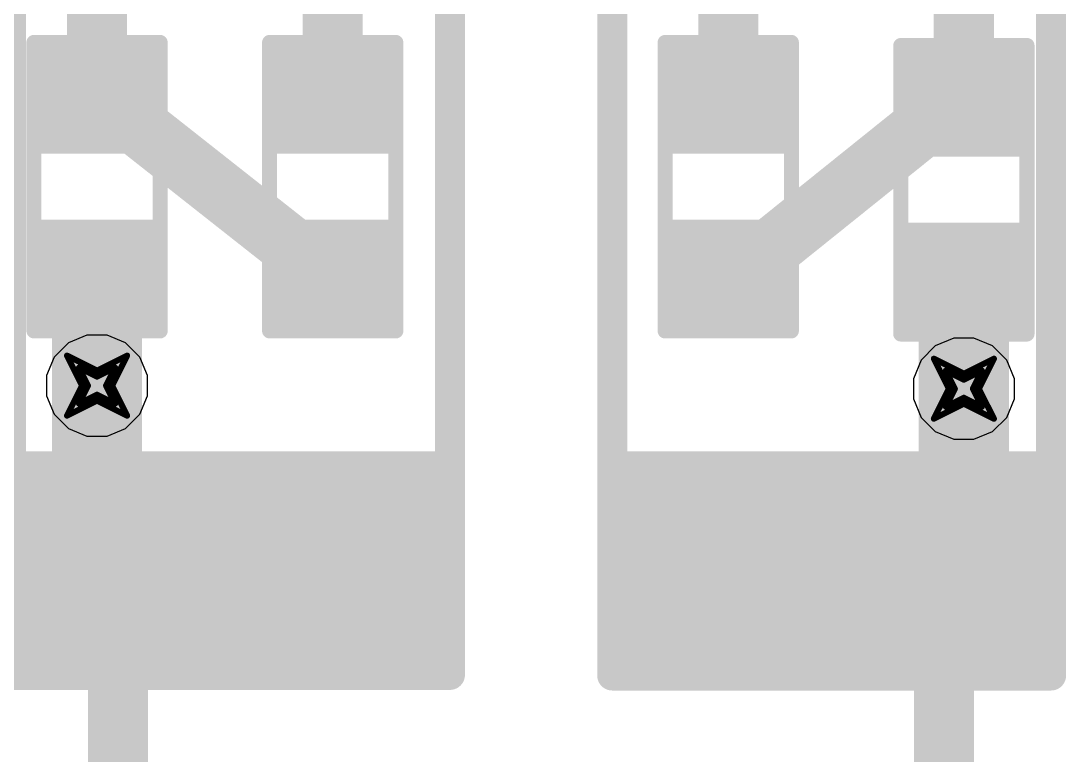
# Model space of a CAD drawing. Header units: inches. Extents: x -2 to 5376, y -4 to 5426.
# Drawn here: x 76.65 to 85.49, y 8.36 to 14.57 of the extents above; entities that cross this region are included whole.
import ezdxf

# ---------------------------------------------------------------- set-up
doc = ezdxf.new("R2010")
doc.units = ezdxf.units.IN
for name, color, linetype in [('Bottom Layer', 5, 'Continuous'), ('Bottom Overlay', 54, 'Continuous'), ('Bottom Paste', 16, 'Continuous'), ('Bottom Solder', 6, 'Continuous'), ('Drill Drawing', 1, 'Continuous'), ('Layer 1', 16, 'Continuous'), ('Layer 2', 76, 'Continuous'), ('Top Layer', 1, 'Continuous'), ('Top Overlay', 2, 'Continuous'), ('Top Paste', 8, 'Continuous'), ('Top Solder', 216, 'Continuous'), ('Via Holes', 16, 'Continuous')]:
    doc.layers.add(name, color=color, linetype=linetype)

# ---------------------------------------------------------------- blocks, each defined once
blk = doc.blocks.new('R___0603_B_226')
at = {"layer": 'Bottom Layer'}
for points in [[(-1.143, -0.4445), (-1.143, 0.4445), (-0.381, 0.4445), (-0.381, -0.4445)], [(0.381, -0.4445), (0.381, 0.4445), (1.143, 0.4445), (1.143, -0.4445)]]:
    blk.add_hatch(color=5, dxfattribs=at).paths.add_polyline_path(points)
at = {"layer": 'Bottom Paste'}
for points in [[(-1.143, -0.4445), (-1.143, 0.4445), (-0.381, 0.4445), (-0.381, -0.4445)], [(0.381, -0.4445), (0.381, 0.4445), (1.143, 0.4445), (1.143, -0.4445)]]:
    blk.add_hatch(color=16, dxfattribs=at).paths.add_polyline_path(points)
at = {"layer": 'Bottom Solder'}
for points in [[(-1.2446, -0.5461), (-1.2446, 0.5461), (-0.2794, 0.5461), (-0.2794, -0.5461)], [(0.2794, -0.5461), (0.2794, 0.5461), (1.2446, 0.5461), (1.2446, -0.5461)]]:
    blk.add_hatch(color=6, dxfattribs=at).paths.add_polyline_path(points)
at = {"layer": 'Bottom Overlay'}
for points in [[(-1.2192, 0.5334, 0.127, 0.127, 0), (1.2192, 0.5334, 0.127, 0.127, 0)], [(-1.2192, 0.5334, 0.127, 0.127, 0), (-1.2192, -0.5334, 0.127, 0.127, 0)], [(1.2192, 0.5334, 0.127, 0.127, 0), (1.2192, -0.5334, 0.127, 0.127, 0)], [(-1.2192, -0.5334, 0.127, 0.127, 0), (1.2192, -0.5334, 0.127, 0.127, 0)]]:
    blk.add_lwpolyline(points, format="xyseb", dxfattribs=at)
for points in [[(-1.25095, 0.5334, 0.0635, 0.0635, 1), (-1.18745, 0.5334, 0.0635, 0.0635, 1)], [(-1.25095, 0.5334, 0.0635, 0.0635, 1), (-1.18745, 0.5334, 0.0635, 0.0635, 1)], [(1.18745, 0.5334, 0.0635, 0.0635, 1), (1.25095, 0.5334, 0.0635, 0.0635, 1)], [(1.18745, 0.5334, 0.0635, 0.0635, 1), (1.25095, 0.5334, 0.0635, 0.0635, 1)], [(-1.25095, -0.5334, 0.0635, 0.0635, 1), (-1.18745, -0.5334, 0.0635, 0.0635, 1)], [(-1.25095, -0.5334, 0.0635, 0.0635, 1), (-1.18745, -0.5334, 0.0635, 0.0635, 1)], [(1.18745, -0.5334, 0.0635, 0.0635, 1), (1.25095, -0.5334, 0.0635, 0.0635, 1)], [(1.18745, -0.5334, 0.0635, 0.0635, 1), (1.25095, -0.5334, 0.0635, 0.0635, 1)]]:
    blk.add_lwpolyline(points, format="xyseb", close=True, dxfattribs=at)
blk = doc.blocks.new('R___0603_B_227')
at = {"layer": 'Bottom Layer'}
for points in [[(-1.143, -0.4445), (-1.143, 0.4445), (-0.381, 0.4445), (-0.381, -0.4445)], [(0.381, -0.4445), (0.381, 0.4445), (1.143, 0.4445), (1.143, -0.4445)]]:
    blk.add_hatch(color=5, dxfattribs=at).paths.add_polyline_path(points)
at = {"layer": 'Bottom Paste'}
for points in [[(-1.143, -0.4445), (-1.143, 0.4445), (-0.381, 0.4445), (-0.381, -0.4445)], [(0.381, -0.4445), (0.381, 0.4445), (1.143, 0.4445), (1.143, -0.4445)]]:
    blk.add_hatch(color=16, dxfattribs=at).paths.add_polyline_path(points)
at = {"layer": 'Bottom Solder'}
for points in [[(-1.2446, -0.5461), (-1.2446, 0.5461), (-0.2794, 0.5461), (-0.2794, -0.5461)], [(0.2794, -0.5461), (0.2794, 0.5461), (1.2446, 0.5461), (1.2446, -0.5461)]]:
    blk.add_hatch(color=6, dxfattribs=at).paths.add_polyline_path(points)
at = {"layer": 'Bottom Overlay'}
for points in [[(-1.2192, 0.5334, 0.127, 0.127, 0), (-1.2192, -0.5334, 0.127, 0.127, 0)], [(-1.2192, 0.5334, 0.127, 0.127, 0), (1.2192, 0.5334, 0.127, 0.127, 0)], [(1.2192, 0.5334, 0.127, 0.127, 0), (1.2192, -0.5334, 0.127, 0.127, 0)], [(-1.2192, -0.5334, 0.127, 0.127, 0), (1.2192, -0.5334, 0.127, 0.127, 0)]]:
    blk.add_lwpolyline(points, format="xyseb", dxfattribs=at)
for points in [[(-1.25095, 0.5334, 0.0635, 0.0635, 1), (-1.18745, 0.5334, 0.0635, 0.0635, 1)], [(-1.25095, 0.5334, 0.0635, 0.0635, 1), (-1.18745, 0.5334, 0.0635, 0.0635, 1)], [(1.18745, 0.5334, 0.0635, 0.0635, 1), (1.25095, 0.5334, 0.0635, 0.0635, 1)], [(1.18745, 0.5334, 0.0635, 0.0635, 1), (1.25095, 0.5334, 0.0635, 0.0635, 1)], [(-1.25095, -0.5334, 0.0635, 0.0635, 1), (-1.18745, -0.5334, 0.0635, 0.0635, 1)], [(-1.25095, -0.5334, 0.0635, 0.0635, 1), (-1.18745, -0.5334, 0.0635, 0.0635, 1)], [(1.18745, -0.5334, 0.0635, 0.0635, 1), (1.25095, -0.5334, 0.0635, 0.0635, 1)], [(1.18745, -0.5334, 0.0635, 0.0635, 1), (1.25095, -0.5334, 0.0635, 0.0635, 1)]]:
    blk.add_lwpolyline(points, format="xyseb", close=True, dxfattribs=at)
blk = doc.blocks.new('RES_2512_228')
at = {"layer": 'Top Layer'}
for points in [[(-4.05, 1.7), (-2.45, 1.7), (-2.45, -1.7), (-4.05, -1.7)], [(2.45, 1.7), (4.05, 1.7), (4.05, -1.7), (2.45, -1.7)]]:
    blk.add_hatch(color=1, dxfattribs=at).paths.add_polyline_path(points)
at = {"layer": 'Top Paste'}
for points in [[(-4.05, 1.7), (-2.45, 1.7), (-2.45, -1.7), (-4.05, -1.7)], [(2.45, 1.7), (4.05, 1.7), (4.05, -1.7), (2.45, -1.7)]]:
    blk.add_hatch(color=8, dxfattribs=at).paths.add_polyline_path(points)
at = {"layer": 'Top Solder'}
for points in [[(-4.1516, 1.8016), (-2.3484, 1.8016), (-2.3484, -1.8016), (-4.1516, -1.8016)], [(2.3484, 1.8016), (4.1516, 1.8016), (4.1516, -1.8016), (2.3484, -1.8016)]]:
    blk.add_hatch(color=216, dxfattribs=at).paths.add_polyline_path(points)
at = {"layer": 'Top Overlay'}
for points in [[(-4.2418, 1.8542, 0.254, 0.254, 0), (4.2366, 1.8542, 0.254, 0.254, 0)], [(-4.2418, 1.8542, 0.254, 0.254, 0), (-4.2418, -1.8542, 0.254, 0.254, 0)], [(4.2366, 1.8542, 0.254, 0.254, 0), (4.2366, -1.8542, 0.254, 0.254, 0)], [(-4.2418, -1.8542, 0.254, 0.254, 0), (4.2366, -1.8542, 0.254, 0.254, 0)]]:
    blk.add_lwpolyline(points, format="xyseb", dxfattribs=at)
for points in [[(-4.3053, 1.8542, 0.127, 0.127, 1), (-4.1783, 1.8542, 0.127, 0.127, 1)], [(-4.3053, 1.8542, 0.127, 0.127, 1), (-4.1783, 1.8542, 0.127, 0.127, 1)], [(4.1731, 1.8542, 0.127, 0.127, 1), (4.3001, 1.8542, 0.127, 0.127, 1)], [(4.1731, 1.8542, 0.127, 0.127, 1), (4.3001, 1.8542, 0.127, 0.127, 1)], [(-4.3053, -1.8542, 0.127, 0.127, 1), (-4.1783, -1.8542, 0.127, 0.127, 1)], [(-4.3053, -1.8542, 0.127, 0.127, 1), (-4.1783, -1.8542, 0.127, 0.127, 1)], [(4.1731, -1.8542, 0.127, 0.127, 1), (4.3001, -1.8542, 0.127, 0.127, 1)], [(4.1731, -1.8542, 0.127, 0.127, 1), (4.3001, -1.8542, 0.127, 0.127, 1)]]:
    blk.add_lwpolyline(points, format="xyseb", close=True, dxfattribs=at)
blk = doc.blocks.new('RES_2512_229')
at = {"layer": 'Top Layer'}
for points in [[(-4.05, 1.7), (-2.45, 1.7), (-2.45, -1.7), (-4.05, -1.7)], [(2.45, 1.7), (4.05, 1.7), (4.05, -1.7), (2.45, -1.7)]]:
    blk.add_hatch(color=1, dxfattribs=at).paths.add_polyline_path(points)
at = {"layer": 'Top Paste'}
for points in [[(-4.05, 1.7), (-2.45, 1.7), (-2.45, -1.7), (-4.05, -1.7)], [(2.45, 1.7), (4.05, 1.7), (4.05, -1.7), (2.45, -1.7)]]:
    blk.add_hatch(color=8, dxfattribs=at).paths.add_polyline_path(points)
at = {"layer": 'Top Solder'}
for points in [[(-4.1516, 1.8016), (-2.3484, 1.8016), (-2.3484, -1.8016), (-4.1516, -1.8016)], [(2.3484, 1.8016), (4.1516, 1.8016), (4.1516, -1.8016), (2.3484, -1.8016)]]:
    blk.add_hatch(color=216, dxfattribs=at).paths.add_polyline_path(points)
at = {"layer": 'Top Overlay'}
for points in [[(4.2366, 1.8542, 0.254, 0.254, 0), (-4.2418, 1.8542, 0.254, 0.254, 0)], [(-4.2418, -1.8542, 0.254, 0.254, 0), (-4.2418, 1.8542, 0.254, 0.254, 0)], [(4.2366, -1.8542, 0.254, 0.254, 0), (4.2366, 1.8542, 0.254, 0.254, 0)], [(4.2366, -1.8542, 0.254, 0.254, 0), (-4.2418, -1.8542, 0.254, 0.254, 0)]]:
    blk.add_lwpolyline(points, format="xyseb", dxfattribs=at)
for points in [[(-4.3053, 1.8542, 0.127, 0.127, 1), (-4.1783, 1.8542, 0.127, 0.127, 1)], [(-4.3053, 1.8542, 0.127, 0.127, 1), (-4.1783, 1.8542, 0.127, 0.127, 1)], [(4.1731, 1.8542, 0.127, 0.127, 1), (4.3001, 1.8542, 0.127, 0.127, 1)], [(4.1731, 1.8542, 0.127, 0.127, 1), (4.3001, 1.8542, 0.127, 0.127, 1)], [(-4.3053, -1.8542, 0.127, 0.127, 1), (-4.1783, -1.8542, 0.127, 0.127, 1)], [(-4.3053, -1.8542, 0.127, 0.127, 1), (-4.1783, -1.8542, 0.127, 0.127, 1)], [(4.1731, -1.8542, 0.127, 0.127, 1), (4.3001, -1.8542, 0.127, 0.127, 1)], [(4.1731, -1.8542, 0.127, 0.127, 1), (4.3001, -1.8542, 0.127, 0.127, 1)]]:
    blk.add_lwpolyline(points, format="xyseb", close=True, dxfattribs=at)
blk = doc.blocks.new('R___0603_B_230')
at = {"layer": 'Bottom Layer'}
for points in [[(-1.143, -0.4445), (-1.143, 0.4445), (-0.381, 0.4445), (-0.381, -0.4445)], [(0.381, -0.4445), (0.381, 0.4445), (1.143, 0.4445), (1.143, -0.4445)]]:
    blk.add_hatch(color=5, dxfattribs=at).paths.add_polyline_path(points)
at = {"layer": 'Bottom Paste'}
for points in [[(-1.143, -0.4445), (-1.143, 0.4445), (-0.381, 0.4445), (-0.381, -0.4445)], [(0.381, -0.4445), (0.381, 0.4445), (1.143, 0.4445), (1.143, -0.4445)]]:
    blk.add_hatch(color=16, dxfattribs=at).paths.add_polyline_path(points)
at = {"layer": 'Bottom Solder'}
for points in [[(-1.2446, -0.5461), (-1.2446, 0.5461), (-0.2794, 0.5461), (-0.2794, -0.5461)], [(0.2794, -0.5461), (0.2794, 0.5461), (1.2446, 0.5461), (1.2446, -0.5461)]]:
    blk.add_hatch(color=6, dxfattribs=at).paths.add_polyline_path(points)
at = {"layer": 'Bottom Overlay'}
for points in [[(-1.2192, 0.5334, 0.127, 0.127, 0), (1.2192, 0.5334, 0.127, 0.127, 0)], [(-1.2192, 0.5334, 0.127, 0.127, 0), (-1.2192, -0.5334, 0.127, 0.127, 0)], [(1.2192, 0.5334, 0.127, 0.127, 0), (1.2192, -0.5334, 0.127, 0.127, 0)], [(-1.2192, -0.5334, 0.127, 0.127, 0), (1.2192, -0.5334, 0.127, 0.127, 0)]]:
    blk.add_lwpolyline(points, format="xyseb", dxfattribs=at)
for points in [[(-1.25095, 0.5334, 0.0635, 0.0635, 1), (-1.18745, 0.5334, 0.0635, 0.0635, 1)], [(-1.25095, 0.5334, 0.0635, 0.0635, 1), (-1.18745, 0.5334, 0.0635, 0.0635, 1)], [(1.18745, 0.5334, 0.0635, 0.0635, 1), (1.25095, 0.5334, 0.0635, 0.0635, 1)], [(1.18745, 0.5334, 0.0635, 0.0635, 1), (1.25095, 0.5334, 0.0635, 0.0635, 1)], [(-1.25095, -0.5334, 0.0635, 0.0635, 1), (-1.18745, -0.5334, 0.0635, 0.0635, 1)], [(-1.25095, -0.5334, 0.0635, 0.0635, 1), (-1.18745, -0.5334, 0.0635, 0.0635, 1)], [(1.18745, -0.5334, 0.0635, 0.0635, 1), (1.25095, -0.5334, 0.0635, 0.0635, 1)], [(1.18745, -0.5334, 0.0635, 0.0635, 1), (1.25095, -0.5334, 0.0635, 0.0635, 1)]]:
    blk.add_lwpolyline(points, format="xyseb", close=True, dxfattribs=at)
blk = doc.blocks.new('R___0603_B_231')
at = {"layer": 'Bottom Layer'}
for points in [[(-1.143, -0.4445), (-1.143, 0.4445), (-0.381, 0.4445), (-0.381, -0.4445)], [(0.381, -0.4445), (0.381, 0.4445), (1.143, 0.4445), (1.143, -0.4445)]]:
    blk.add_hatch(color=5, dxfattribs=at).paths.add_polyline_path(points)
at = {"layer": 'Bottom Paste'}
for points in [[(-1.143, -0.4445), (-1.143, 0.4445), (-0.381, 0.4445), (-0.381, -0.4445)], [(0.381, -0.4445), (0.381, 0.4445), (1.143, 0.4445), (1.143, -0.4445)]]:
    blk.add_hatch(color=16, dxfattribs=at).paths.add_polyline_path(points)
at = {"layer": 'Bottom Solder'}
for points in [[(-1.2446, -0.5461), (-1.2446, 0.5461), (-0.2794, 0.5461), (-0.2794, -0.5461)], [(0.2794, -0.5461), (0.2794, 0.5461), (1.2446, 0.5461), (1.2446, -0.5461)]]:
    blk.add_hatch(color=6, dxfattribs=at).paths.add_polyline_path(points)
at = {"layer": 'Bottom Overlay'}
for points in [[(-1.2192, 0.5334, 0.127, 0.127, 0), (1.2192, 0.5334, 0.127, 0.127, 0)], [(-1.2192, 0.5334, 0.127, 0.127, 0), (-1.2192, -0.5334, 0.127, 0.127, 0)], [(1.2192, 0.5334, 0.127, 0.127, 0), (1.2192, -0.5334, 0.127, 0.127, 0)], [(-1.2192, -0.5334, 0.127, 0.127, 0), (1.2192, -0.5334, 0.127, 0.127, 0)]]:
    blk.add_lwpolyline(points, format="xyseb", dxfattribs=at)
for points in [[(-1.25095, 0.5334, 0.0635, 0.0635, 1), (-1.18745, 0.5334, 0.0635, 0.0635, 1)], [(-1.25095, 0.5334, 0.0635, 0.0635, 1), (-1.18745, 0.5334, 0.0635, 0.0635, 1)], [(1.18745, 0.5334, 0.0635, 0.0635, 1), (1.25095, 0.5334, 0.0635, 0.0635, 1)], [(1.18745, 0.5334, 0.0635, 0.0635, 1), (1.25095, 0.5334, 0.0635, 0.0635, 1)], [(-1.25095, -0.5334, 0.0635, 0.0635, 1), (-1.18745, -0.5334, 0.0635, 0.0635, 1)], [(-1.25095, -0.5334, 0.0635, 0.0635, 1), (-1.18745, -0.5334, 0.0635, 0.0635, 1)], [(1.18745, -0.5334, 0.0635, 0.0635, 1), (1.25095, -0.5334, 0.0635, 0.0635, 1)], [(1.18745, -0.5334, 0.0635, 0.0635, 1), (1.25095, -0.5334, 0.0635, 0.0635, 1)]]:
    blk.add_lwpolyline(points, format="xyseb", close=True, dxfattribs=at)

msp = doc.modelspace()

# ---------------------------------------------------------------- hatches: boundary and pattern name
at = {"layer": 'Bottom Layer'}
h = msp.add_hatch(color=5, dxfattribs=at)
edge = h.paths.add_edge_path()
edge.add_arc((77.2964, 11.4826), 0.3, 0, 360)
h = msp.add_hatch(color=5, dxfattribs=at)
edge = h.paths.add_edge_path()
edge.add_arc((84.6219, 11.4566), 0.3, 0, 360)
at = {"layer": 'Layer 1'}
h = msp.add_hatch(color=16, dxfattribs=at)
edge = h.paths.add_edge_path()
edge.add_arc((77.2964, 11.4826), 0.3, 0, 360)
h = msp.add_hatch(color=16, dxfattribs=at)
edge = h.paths.add_edge_path()
edge.add_arc((84.6219, 11.4566), 0.3, 0, 360)
at = {"layer": 'Layer 2'}
h = msp.add_hatch(color=76, dxfattribs=at)
edge = h.paths.add_edge_path()
edge.add_arc((77.2964, 11.4826), 0.3, 0, 360)
h = msp.add_hatch(color=76, dxfattribs=at)
edge = h.paths.add_edge_path()
edge.add_arc((84.6219, 11.4566), 0.3, 0, 360)
at = {"layer": 'Top Layer'}
h = msp.add_hatch(color=1, dxfattribs=at)
edge = h.paths.add_edge_path()
edge.add_arc((77.2964, 11.4826), 0.3, 0, 360)
h = msp.add_hatch(color=1, dxfattribs=at)
edge = h.paths.add_edge_path()
edge.add_arc((84.6219, 11.4566), 0.3, 0, 360)
at = {"layer": 'Via Holes'}
h = msp.add_hatch(color=7, dxfattribs=at)
edge = h.paths.add_edge_path()
edge.add_arc((77.2964, 11.4826), 0.15, 0, 360)
h = msp.add_hatch(color=7, dxfattribs=at)
edge = h.paths.add_edge_path()
edge.add_arc((84.6219, 11.4566), 0.15, 0, 360)

# ---------------------------------------------------------------- linework, layer by layer
at = {"layer": 'Bottom Layer'}
for points in [[(79.288, 13.9262, 0.508, 0.508, 0), (79.288, 15.9872, 0.508, 0.508, 0)], [(82.6305, 13.9262, 0.508, 0.508, 0), (82.6305, 15.9872, 0.508, 0.508, 0)], [(84.6219, 13.9002, 0.508, 0.508, 0), (84.6219, 15.9611, 0.508, 0.508, 0)], [(77.2964, 13.9262, 0.508, 0.508, 0), (77.2964, 15.7331, 0.508, 0.508, 0)], [(84.5584, 13.9002, 0.762, 0.762, 0), (84.6219, 13.9002, 0.762, 0.762, 0)], [(77.2964, 13.9262, 0.508, 0.508, 0), (77.4869, 13.7992, 0.508, 0.508, 0)], [(82.694, 12.4022, 0.508, 0.508, 0), (84.5584, 13.9002, 0.508, 0.508, 0)], [(77.4869, 13.7992, 0.508, 0.508, 0), (79.0975, 12.5292, 0.508, 0.508, 0)], [(77.2964, 11.4826, 0.762, 0.762, 0), (77.2964, 12.4022, 0.762, 0.762, 0)], [(79.0975, 12.5292, 0.508, 0.508, 0), (79.288, 12.4022, 0.508, 0.508, 0)], [(82.6305, 12.4022, 0.762, 0.762, 0), (82.694, 12.4022, 0.762, 0.762, 0)], [(84.6219, 11.4566, 0.762, 0.762, 0), (84.6219, 12.3762, 0.762, 0.762, 0)]]:
    msp.add_lwpolyline(points, format="xyseb", dxfattribs=at)
for points in [[(84.3679, 13.9002, 0.381, 0.381, 1), (84.7489, 13.9002, 0.381, 0.381, 1)], [(84.4314, 13.9002, 0.381, 0.381, 1), (84.8124, 13.9002, 0.381, 0.381, 1)], [(77.1694, 13.9262, 0.254, 0.254, 1), (77.4234, 13.9262, 0.254, 0.254, 1)], [(77.1694, 13.9262, 0.254, 0.254, 1), (77.4234, 13.9262, 0.254, 0.254, 1)], [(79.161, 13.9262, 0.254, 0.254, 1), (79.415, 13.9262, 0.254, 0.254, 1)], [(82.5035, 13.9262, 0.254, 0.254, 1), (82.7575, 13.9262, 0.254, 0.254, 1)], [(84.4314, 13.9002, 0.254, 0.254, 1), (84.6854, 13.9002, 0.254, 0.254, 1)], [(84.4949, 13.9002, 0.254, 0.254, 1), (84.7489, 13.9002, 0.254, 0.254, 1)], [(77.3599, 13.7992, 0.254, 0.254, 1), (77.6139, 13.7992, 0.254, 0.254, 1)], [(77.3599, 13.7992, 0.254, 0.254, 1), (77.6139, 13.7992, 0.254, 0.254, 1)], [(77.1059, 12.4022, 0.381, 0.381, 1), (77.4869, 12.4022, 0.381, 0.381, 1)], [(78.9705, 12.5292, 0.254, 0.254, 1), (79.2245, 12.5292, 0.254, 0.254, 1)], [(78.9705, 12.5292, 0.254, 0.254, 1), (79.2245, 12.5292, 0.254, 0.254, 1)], [(82.44, 12.4022, 0.381, 0.381, 1), (82.821, 12.4022, 0.381, 0.381, 1)], [(82.5035, 12.4022, 0.381, 0.381, 1), (82.8845, 12.4022, 0.381, 0.381, 1)], [(84.4314, 12.3762, 0.381, 0.381, 1), (84.8124, 12.3762, 0.381, 0.381, 1)], [(79.161, 12.4022, 0.254, 0.254, 1), (79.415, 12.4022, 0.254, 0.254, 1)], [(82.567, 12.4022, 0.254, 0.254, 1), (82.821, 12.4022, 0.254, 0.254, 1)], [(77.1059, 11.4826, 0.381, 0.381, 1), (77.4869, 11.4826, 0.381, 0.381, 1)], [(84.4314, 11.4566, 0.381, 0.381, 1), (84.8124, 11.4566, 0.381, 0.381, 1)]]:
    msp.add_lwpolyline(points, format="xyseb", close=True, dxfattribs=at)
at = {"layer": 'Drill Drawing'}
for points in [[(77.0424, 11.7366, 0.0508, 0.0508, 0), (77.2964, 11.6096, 0.0508, 0.0508, 0)], [(77.0424, 11.7366, 0.0508, 0.0508, 0), (77.1694, 11.4826, 0.0508, 0.0508, 0)], [(77.2964, 11.6096, 0.0508, 0.0508, 0), (77.5504, 11.7366, 0.0508, 0.0508, 0)], [(77.4234, 11.4826, 0.0508, 0.0508, 0), (77.5504, 11.7366, 0.0508, 0.0508, 0)], [(77.144, 11.635, 0.0508, 0.0508, 0), (77.2964, 11.5588, 0.0508, 0.0508, 0)], [(77.144, 11.635, 0.0508, 0.0508, 0), (77.2202, 11.4826, 0.0508, 0.0508, 0)], [(77.2964, 11.5588, 0.0508, 0.0508, 0), (77.4488, 11.635, 0.0508, 0.0508, 0)], [(77.3726, 11.4826, 0.0508, 0.0508, 0), (77.4488, 11.635, 0.0508, 0.0508, 0)], [(84.3679, 11.7106, 0.0508, 0.0508, 0), (84.6219, 11.5836, 0.0508, 0.0508, 0)], [(84.3679, 11.7106, 0.0508, 0.0508, 0), (84.4949, 11.4566, 0.0508, 0.0508, 0)], [(84.6219, 11.5836, 0.0508, 0.0508, 0), (84.8759, 11.7106, 0.0508, 0.0508, 0)], [(84.7489, 11.4566, 0.0508, 0.0508, 0), (84.8759, 11.7106, 0.0508, 0.0508, 0)], [(84.4695, 11.609, 0.0508, 0.0508, 0), (84.6219, 11.5328, 0.0508, 0.0508, 0)], [(84.4695, 11.609, 0.0508, 0.0508, 0), (84.5457, 11.4566, 0.0508, 0.0508, 0)], [(84.6219, 11.5328, 0.0508, 0.0508, 0), (84.7743, 11.609, 0.0508, 0.0508, 0)], [(84.6981, 11.4566, 0.0508, 0.0508, 0), (84.7743, 11.609, 0.0508, 0.0508, 0)], [(77.0424, 11.2286, 0.0508, 0.0508, 0), (77.1694, 11.4826, 0.0508, 0.0508, 0)], [(77.144, 11.3302, 0.0508, 0.0508, 0), (77.2202, 11.4826, 0.0508, 0.0508, 0)], [(77.3726, 11.4826, 0.0508, 0.0508, 0), (77.4488, 11.3302, 0.0508, 0.0508, 0)], [(77.4234, 11.4826, 0.0508, 0.0508, 0), (77.5504, 11.2286, 0.0508, 0.0508, 0)], [(77.144, 11.3302, 0.0508, 0.0508, 0), (77.2964, 11.4064, 0.0508, 0.0508, 0)], [(77.2964, 11.4064, 0.0508, 0.0508, 0), (77.4488, 11.3302, 0.0508, 0.0508, 0)], [(84.3679, 11.2026, 0.0508, 0.0508, 0), (84.4949, 11.4566, 0.0508, 0.0508, 0)], [(84.4695, 11.3042, 0.0508, 0.0508, 0), (84.5457, 11.4566, 0.0508, 0.0508, 0)], [(84.4695, 11.3042, 0.0508, 0.0508, 0), (84.6219, 11.3804, 0.0508, 0.0508, 0)], [(84.6219, 11.3804, 0.0508, 0.0508, 0), (84.7743, 11.3042, 0.0508, 0.0508, 0)], [(84.6981, 11.4566, 0.0508, 0.0508, 0), (84.7743, 11.3042, 0.0508, 0.0508, 0)], [(84.7489, 11.4566, 0.0508, 0.0508, 0), (84.8759, 11.2026, 0.0508, 0.0508, 0)], [(77.0424, 11.2286, 0.0508, 0.0508, 0), (77.2964, 11.3556, 0.0508, 0.0508, 0)], [(77.2964, 11.3556, 0.0508, 0.0508, 0), (77.5504, 11.2286, 0.0508, 0.0508, 0)], [(84.3679, 11.2026, 0.0508, 0.0508, 0), (84.6219, 11.3296, 0.0508, 0.0508, 0)], [(84.6219, 11.3296, 0.0508, 0.0508, 0), (84.8759, 11.2026, 0.0508, 0.0508, 0)]]:
    msp.add_lwpolyline(points, format="xyseb", dxfattribs=at)
for points in [[(77.0297, 11.7366, 0.0254, 0.0254, 1), (77.0551, 11.7366, 0.0254, 0.0254, 1)], [(77.0297, 11.7366, 0.0254, 0.0254, 1), (77.0551, 11.7366, 0.0254, 0.0254, 1)], [(77.5377, 11.7366, 0.0254, 0.0254, 1), (77.5631, 11.7366, 0.0254, 0.0254, 1)], [(77.5377, 11.7366, 0.0254, 0.0254, 1), (77.5631, 11.7366, 0.0254, 0.0254, 1)], [(77.1313, 11.635, 0.0254, 0.0254, 1), (77.1567, 11.635, 0.0254, 0.0254, 1)], [(77.1313, 11.635, 0.0254, 0.0254, 1), (77.1567, 11.635, 0.0254, 0.0254, 1)], [(77.4361, 11.635, 0.0254, 0.0254, 1), (77.4615, 11.635, 0.0254, 0.0254, 1)], [(77.4361, 11.635, 0.0254, 0.0254, 1), (77.4615, 11.635, 0.0254, 0.0254, 1)], [(84.3552, 11.7106, 0.0254, 0.0254, 1), (84.3806, 11.7106, 0.0254, 0.0254, 1)], [(84.3552, 11.7106, 0.0254, 0.0254, 1), (84.3806, 11.7106, 0.0254, 0.0254, 1)], [(84.8632, 11.7106, 0.0254, 0.0254, 1), (84.8886, 11.7106, 0.0254, 0.0254, 1)], [(84.8632, 11.7106, 0.0254, 0.0254, 1), (84.8886, 11.7106, 0.0254, 0.0254, 1)], [(77.2837, 11.6096, 0.0254, 0.0254, 1), (77.3091, 11.6096, 0.0254, 0.0254, 1)], [(77.2837, 11.6096, 0.0254, 0.0254, 1), (77.3091, 11.6096, 0.0254, 0.0254, 1)], [(77.2837, 11.5588, 0.0254, 0.0254, 1), (77.3091, 11.5588, 0.0254, 0.0254, 1)], [(77.2837, 11.5588, 0.0254, 0.0254, 1), (77.3091, 11.5588, 0.0254, 0.0254, 1)], [(84.4568, 11.609, 0.0254, 0.0254, 1), (84.4822, 11.609, 0.0254, 0.0254, 1)], [(84.4568, 11.609, 0.0254, 0.0254, 1), (84.4822, 11.609, 0.0254, 0.0254, 1)], [(84.6092, 11.5836, 0.0254, 0.0254, 1), (84.6346, 11.5836, 0.0254, 0.0254, 1)], [(84.6092, 11.5836, 0.0254, 0.0254, 1), (84.6346, 11.5836, 0.0254, 0.0254, 1)], [(84.7616, 11.609, 0.0254, 0.0254, 1), (84.787, 11.609, 0.0254, 0.0254, 1)], [(84.7616, 11.609, 0.0254, 0.0254, 1), (84.787, 11.609, 0.0254, 0.0254, 1)], [(77.1567, 11.4826, 0.0254, 0.0254, 1), (77.1821, 11.4826, 0.0254, 0.0254, 1)], [(77.1567, 11.4826, 0.0254, 0.0254, 1), (77.1821, 11.4826, 0.0254, 0.0254, 1)], [(77.2075, 11.4826, 0.0254, 0.0254, 1), (77.2329, 11.4826, 0.0254, 0.0254, 1)], [(77.2075, 11.4826, 0.0254, 0.0254, 1), (77.2329, 11.4826, 0.0254, 0.0254, 1)], [(77.3599, 11.4826, 0.0254, 0.0254, 1), (77.3853, 11.4826, 0.0254, 0.0254, 1)], [(77.3599, 11.4826, 0.0254, 0.0254, 1), (77.3853, 11.4826, 0.0254, 0.0254, 1)], [(77.4107, 11.4826, 0.0254, 0.0254, 1), (77.4361, 11.4826, 0.0254, 0.0254, 1)], [(77.4107, 11.4826, 0.0254, 0.0254, 1), (77.4361, 11.4826, 0.0254, 0.0254, 1)], [(84.6092, 11.5328, 0.0254, 0.0254, 1), (84.6346, 11.5328, 0.0254, 0.0254, 1)], [(84.6092, 11.5328, 0.0254, 0.0254, 1), (84.6346, 11.5328, 0.0254, 0.0254, 1)], [(77.2837, 11.4064, 0.0254, 0.0254, 1), (77.3091, 11.4064, 0.0254, 0.0254, 1)], [(77.2837, 11.4064, 0.0254, 0.0254, 1), (77.3091, 11.4064, 0.0254, 0.0254, 1)], [(84.4822, 11.4566, 0.0254, 0.0254, 1), (84.5076, 11.4566, 0.0254, 0.0254, 1)], [(84.4822, 11.4566, 0.0254, 0.0254, 1), (84.5076, 11.4566, 0.0254, 0.0254, 1)], [(84.533, 11.4566, 0.0254, 0.0254, 1), (84.5584, 11.4566, 0.0254, 0.0254, 1)], [(84.533, 11.4566, 0.0254, 0.0254, 1), (84.5584, 11.4566, 0.0254, 0.0254, 1)], [(84.6092, 11.3804, 0.0254, 0.0254, 1), (84.6346, 11.3804, 0.0254, 0.0254, 1)], [(84.6092, 11.3804, 0.0254, 0.0254, 1), (84.6346, 11.3804, 0.0254, 0.0254, 1)], [(84.6854, 11.4566, 0.0254, 0.0254, 1), (84.7108, 11.4566, 0.0254, 0.0254, 1)], [(84.6854, 11.4566, 0.0254, 0.0254, 1), (84.7108, 11.4566, 0.0254, 0.0254, 1)], [(84.7362, 11.4566, 0.0254, 0.0254, 1), (84.7616, 11.4566, 0.0254, 0.0254, 1)], [(84.7362, 11.4566, 0.0254, 0.0254, 1), (84.7616, 11.4566, 0.0254, 0.0254, 1)], [(77.1313, 11.3302, 0.0254, 0.0254, 1), (77.1567, 11.3302, 0.0254, 0.0254, 1)], [(77.1313, 11.3302, 0.0254, 0.0254, 1), (77.1567, 11.3302, 0.0254, 0.0254, 1)], [(77.2837, 11.3556, 0.0254, 0.0254, 1), (77.3091, 11.3556, 0.0254, 0.0254, 1)], [(77.2837, 11.3556, 0.0254, 0.0254, 1), (77.3091, 11.3556, 0.0254, 0.0254, 1)], [(77.4361, 11.3302, 0.0254, 0.0254, 1), (77.4615, 11.3302, 0.0254, 0.0254, 1)], [(77.4361, 11.3302, 0.0254, 0.0254, 1), (77.4615, 11.3302, 0.0254, 0.0254, 1)], [(84.4568, 11.3042, 0.0254, 0.0254, 1), (84.4822, 11.3042, 0.0254, 0.0254, 1)], [(84.4568, 11.3042, 0.0254, 0.0254, 1), (84.4822, 11.3042, 0.0254, 0.0254, 1)], [(84.6092, 11.3296, 0.0254, 0.0254, 1), (84.6346, 11.3296, 0.0254, 0.0254, 1)], [(84.6092, 11.3296, 0.0254, 0.0254, 1), (84.6346, 11.3296, 0.0254, 0.0254, 1)], [(84.7616, 11.3042, 0.0254, 0.0254, 1), (84.787, 11.3042, 0.0254, 0.0254, 1)], [(84.7616, 11.3042, 0.0254, 0.0254, 1), (84.787, 11.3042, 0.0254, 0.0254, 1)], [(77.0297, 11.2286, 0.0254, 0.0254, 1), (77.0551, 11.2286, 0.0254, 0.0254, 1)], [(77.0297, 11.2286, 0.0254, 0.0254, 1), (77.0551, 11.2286, 0.0254, 0.0254, 1)], [(77.5377, 11.2286, 0.0254, 0.0254, 1), (77.5631, 11.2286, 0.0254, 0.0254, 1)], [(77.5377, 11.2286, 0.0254, 0.0254, 1), (77.5631, 11.2286, 0.0254, 0.0254, 1)], [(84.3552, 11.2026, 0.0254, 0.0254, 1), (84.3806, 11.2026, 0.0254, 0.0254, 1)], [(84.3552, 11.2026, 0.0254, 0.0254, 1), (84.3806, 11.2026, 0.0254, 0.0254, 1)], [(84.8632, 11.2026, 0.0254, 0.0254, 1), (84.8886, 11.2026, 0.0254, 0.0254, 1)], [(84.8632, 11.2026, 0.0254, 0.0254, 1), (84.8886, 11.2026, 0.0254, 0.0254, 1)]]:
    msp.add_lwpolyline(points, format="xyseb", close=True, dxfattribs=at)
at = {"layer": 'Layer 1'}
for p, q in [((77.0545, 11.8446), (76.9344, 11.7245)), ((77.2114, 11.9096), (77.0545, 11.8446)), ((77.3813, 11.9096), (77.2114, 11.9096)), ((77.5382, 11.8446), (77.3813, 11.9096)), ((77.6584, 11.7245), (77.5382, 11.8446)), ((84.537, 11.8836), (84.3801, 11.8186)), ((84.7069, 11.8836), (84.537, 11.8836)), ((84.8638, 11.8186), (84.7069, 11.8836)), ((84.3801, 11.8186), (84.26, 11.6985)), ((84.9839, 11.6985), (84.8638, 11.8186)), ((76.9344, 11.7245), (76.8694, 11.5676)), ((77.7234, 11.5676), (77.6584, 11.7245)), ((84.26, 11.6985), (84.1949, 11.5416)), ((85.0489, 11.5416), (84.9839, 11.6985)), ((76.8694, 11.5676), (76.8694, 11.3977)), ((77.7234, 11.3977), (77.7234, 11.5676)), ((84.1949, 11.5416), (84.1949, 11.3717)), ((85.0489, 11.3717), (85.0489, 11.5416)), ((76.8694, 11.3977), (76.9344, 11.2407)), ((77.6584, 11.2407), (77.7234, 11.3977)), ((84.1949, 11.3717), (84.26, 11.2147)), ((84.9839, 11.2147), (85.0489, 11.3717)), ((76.9344, 11.2407), (77.0545, 11.1206)), ((77.5382, 11.1206), (77.6584, 11.2407)), ((84.26, 11.2147), (84.3801, 11.0946)), ((84.8638, 11.0946), (84.9839, 11.2147)), ((77.0545, 11.1206), (77.2114, 11.0556)), ((77.2114, 11.0556), (77.3813, 11.0556)), ((77.3813, 11.0556), (77.5382, 11.1206)), ((84.3801, 11.0946), (84.537, 11.0296)), ((84.7069, 11.0296), (84.8638, 11.0946)), ((84.537, 11.0296), (84.7069, 11.0296))]:
    msp.add_line(p, q, dxfattribs=at)
at = {"layer": 'Layer 2'}
for p, q in [((77.0545, 11.8446), (76.9344, 11.7245)), ((77.2114, 11.9096), (77.0545, 11.8446)), ((77.3813, 11.9096), (77.2114, 11.9096)), ((77.5382, 11.8446), (77.3813, 11.9096)), ((77.6584, 11.7245), (77.5382, 11.8446)), ((84.537, 11.8836), (84.3801, 11.8186)), ((84.7069, 11.8836), (84.537, 11.8836)), ((84.8638, 11.8186), (84.7069, 11.8836)), ((84.3801, 11.8186), (84.26, 11.6985)), ((84.9839, 11.6985), (84.8638, 11.8186)), ((76.9344, 11.7245), (76.8694, 11.5676)), ((77.7234, 11.5676), (77.6584, 11.7245)), ((84.26, 11.6985), (84.1949, 11.5416)), ((85.0489, 11.5416), (84.9839, 11.6985)), ((76.8694, 11.5676), (76.8694, 11.3977)), ((77.7234, 11.3977), (77.7234, 11.5676)), ((84.1949, 11.5416), (84.1949, 11.3717)), ((85.0489, 11.3717), (85.0489, 11.5416)), ((76.8694, 11.3977), (76.9344, 11.2407)), ((77.6584, 11.2407), (77.7234, 11.3977)), ((84.1949, 11.3717), (84.26, 11.2147)), ((84.9839, 11.2147), (85.0489, 11.3717)), ((76.9344, 11.2407), (77.0545, 11.1206)), ((77.5382, 11.1206), (77.6584, 11.2407)), ((84.26, 11.2147), (84.3801, 11.0946)), ((84.8638, 11.0946), (84.9839, 11.2147)), ((77.0545, 11.1206), (77.2114, 11.0556)), ((77.2114, 11.0556), (77.3813, 11.0556)), ((77.3813, 11.0556), (77.5382, 11.1206)), ((84.3801, 11.0946), (84.537, 11.0296)), ((84.7069, 11.0296), (84.8638, 11.0946)), ((84.537, 11.0296), (84.7069, 11.0296))]:
    msp.add_line(p, q, dxfattribs=at)
at = {"layer": 'Top Layer'}
for points in [[(77.2964, 10.4437, 0.762, 0.762, 0), (77.2964, 11.4826, 0.762, 0.762, 0)], [(84.6219, 10.4437, 0.762, 0.762, 0), (84.6219, 11.4566, 0.762, 0.762, 0)], [(77.2964, 10.4437, 0.762, 0.762, 0), (78.4244, 10.0247, 0.762, 0.762, 0)], [(83.5044, 10.0247, 0.762, 0.762, 0), (84.6219, 10.4437, 0.762, 0.762, 0)], [(77.4744, 9.4787, 0.508, 0.508, 0), (78.0204, 10.0247, 0.508, 0.508, 0)], [(78.0204, 10.0247, 0.508, 0.508, 0), (78.4243, 10.0247, 0.508, 0.508, 0)], [(83.5044, 10.0246, 0.508, 0.508, 0), (83.9083, 10.0246, 0.508, 0.508, 0)], [(83.9083, 10.0246, 0.508, 0.508, 0), (84.4543, 9.4786, 0.508, 0.508, 0)], [(77.4744, 7.5602, 0.508, 0.508, 0), (77.4744, 9.4787, 0.508, 0.508, 0)], [(84.4543, 7.5601, 0.508, 0.508, 0), (84.4543, 9.4786, 0.508, 0.508, 0)]]:
    msp.add_lwpolyline(points, format="xyseb", dxfattribs=at)
for points in [[(77.1059, 11.4826, 0.381, 0.381, 1), (77.4869, 11.4826, 0.381, 0.381, 1)], [(84.4314, 11.4566, 0.381, 0.381, 1), (84.8124, 11.4566, 0.381, 0.381, 1)], [(77.1059, 10.4437, 0.381, 0.381, 1), (77.4869, 10.4437, 0.381, 0.381, 1)], [(77.1059, 10.4437, 0.381, 0.381, 1), (77.4869, 10.4437, 0.381, 0.381, 1)], [(84.4314, 10.4437, 0.381, 0.381, 1), (84.8124, 10.4437, 0.381, 0.381, 1)], [(84.4314, 10.4437, 0.381, 0.381, 1), (84.8124, 10.4437, 0.381, 0.381, 1)], [(78.2339, 10.0247, 0.381, 0.381, 1), (78.6149, 10.0247, 0.381, 0.381, 1)], [(83.3139, 10.0247, 0.381, 0.381, 1), (83.6949, 10.0247, 0.381, 0.381, 1)], [(77.8934, 10.0247, 0.254, 0.254, 1), (78.1474, 10.0247, 0.254, 0.254, 1)], [(77.8934, 10.0247, 0.254, 0.254, 1), (78.1474, 10.0247, 0.254, 0.254, 1)], [(78.2973, 10.0247, 0.254, 0.254, 1), (78.5513, 10.0247, 0.254, 0.254, 1)], [(83.3774, 10.0246, 0.254, 0.254, 1), (83.6314, 10.0246, 0.254, 0.254, 1)], [(83.7813, 10.0246, 0.254, 0.254, 1), (84.0353, 10.0246, 0.254, 0.254, 1)], [(83.7813, 10.0246, 0.254, 0.254, 1), (84.0353, 10.0246, 0.254, 0.254, 1)], [(77.3474, 9.4787, 0.254, 0.254, 1), (77.6014, 9.4787, 0.254, 0.254, 1)], [(77.3474, 9.4787, 0.254, 0.254, 1), (77.6014, 9.4787, 0.254, 0.254, 1)], [(84.3273, 9.4786, 0.254, 0.254, 1), (84.5813, 9.4786, 0.254, 0.254, 1)], [(84.3273, 9.4786, 0.254, 0.254, 1), (84.5813, 9.4786, 0.254, 0.254, 1)]]:
    msp.add_lwpolyline(points, format="xyseb", close=True, dxfattribs=at)

# ---------------------------------------------------------------- block references
for name, p, rotation in [('RES_2512_229', (78.4244, 13.2747), 270), ('RES_2512_228', (83.5044, 13.2747), 90), ('R___0603_B_231', (77.2964, 13.1642), 90), ('R___0603_B_230', (79.288, 13.1642), 90), ('R___0603_B_226', (82.6305, 13.1642), 90), ('R___0603_B_227', (84.6219, 13.1382), 90)]:
    msp.add_blockref(name, p, dxfattribs=dict(rotation=rotation))

doc.saveas('drawing.dxf')
